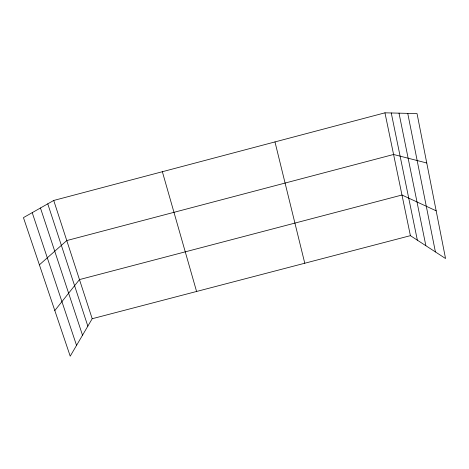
<?xml version="1.0" encoding="UTF-8"?>
<svg xmlns="http://www.w3.org/2000/svg" width="469" height="469" viewBox="0 0 469 469"><rect width="100%" height="100%" fill="white"/><g stroke="black" fill="none" stroke-linecap="round" stroke-linejoin="round"><path stroke-width="0.7" d="M410.398 235.655L92.2 318.721L70.215 356.176L23.45 217.628L53.724 200.462L384.949 112.824L417.041 113.586L445.55 258.525L410.398 235.655L384.949 112.824M54.814 310.56L79.466 279.588L401.98 195.016L436.164 210.821M39.384 264.838L66.774 240.562L393.579 154.483L426.761 162.995M32.214 212.656L76.547 345.389M40.451 207.99L82.515 335.212M47.762 203.845L87.844 326.143M53.724 200.462L92.2 318.721M162.362 171.718L196.587 291.466M274.975 141.919L304.774 263.226M391.257 112.97L417.351 240.181M399.008 113.158L425.864 245.715M407.737 113.363L435.414 251.929"/></g></svg>
